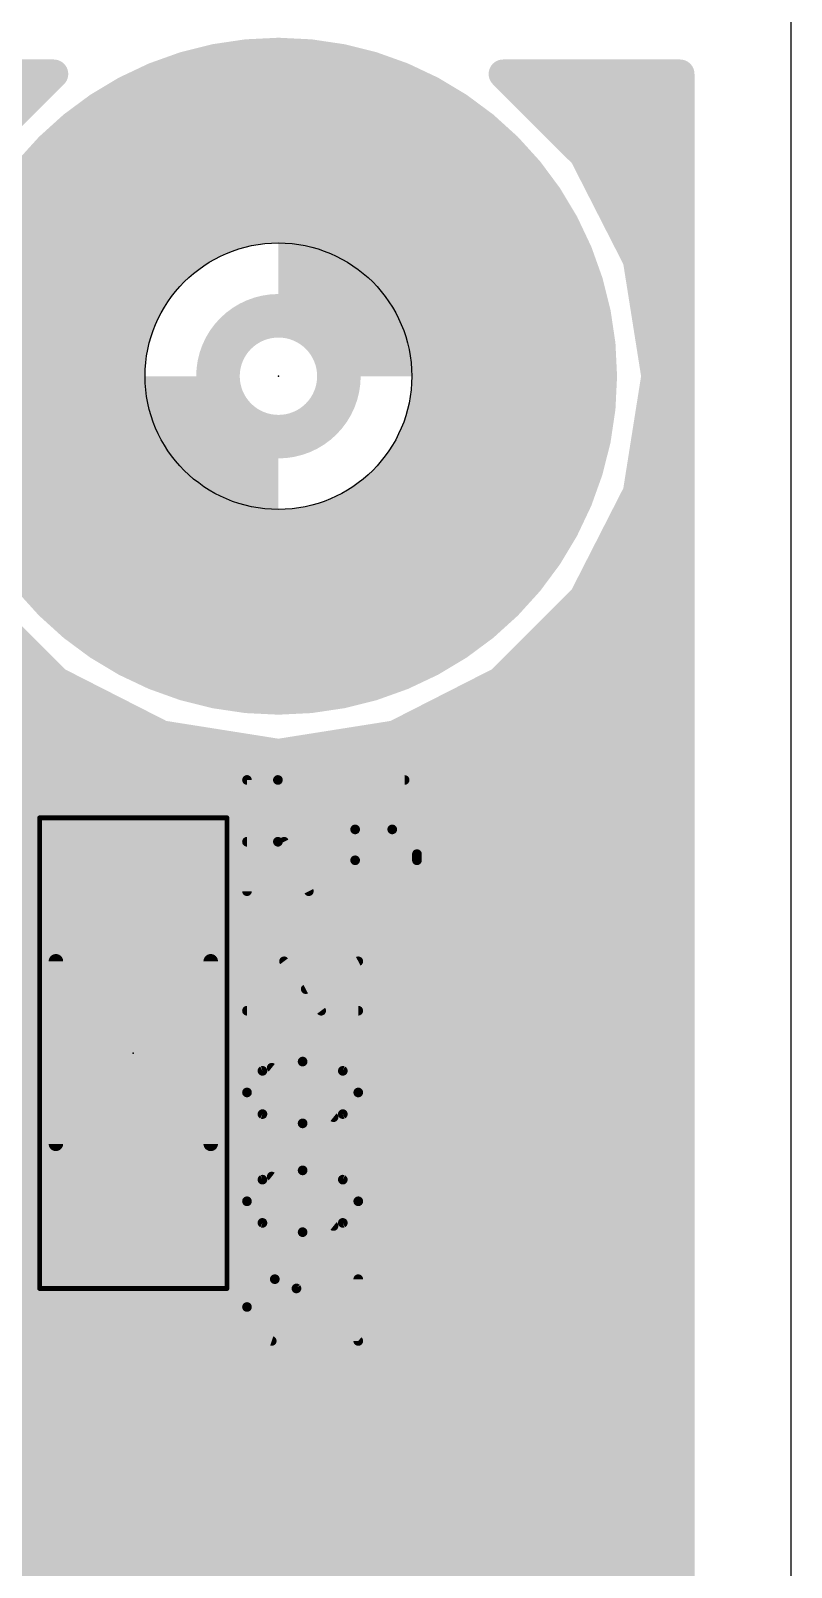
# Model space of a CAD drawing. Extents: x 1.3 to 54.7, y -2.9 to 42.9.
# Drawn here: x 46.67 to 54.66, y 18.6 to 34.74 of the extents above; entities that cross this region are included whole.
import ezdxf

# ---------------------------------------------------------------- set-up
doc = ezdxf.new("R2010")
doc.units = 0
for name, color, linetype in [('1', 12, 'CONTINUOUS'), ('16', 132, 'CONTINUOUS'), ('20', 31, 'CONTINUOUS'), ('21', 253, 'CONTINUOUS'), ('23', 53, 'CONTINUOUS'), ('25', 253, 'CONTINUOUS'), ('27', 253, 'CONTINUOUS'), ('39', 12, 'CONTINUOUS'), ('40', 132, 'CONTINUOUS'), ('41', 12, 'CONTINUOUS'), ('42', 132, 'CONTINUOUS'), ('43', 110, 'CONTINUOUS'), ('51', 253, 'CONTINUOUS')]:
    doc.layers.add(name, color=color, linetype=linetype)

# ---------------------------------------------------------------- blocks, each defined once
blk = doc.blocks.new('RECT')
blk.add_solid([(-0.5, -0.5), (0.5, -0.5), (-0.5, 0.5), (0.5, 0.5)])

msp = doc.modelspace()

# ---------------------------------------------------------------- linework, layer by layer
at = {"layer": '1'}
for points, const_width in [([(47.752, 25.806, 0.4142), (45.212, 28.346)], 0.508), ([(47.879, 25.806, 1), (47.625, 25.806)], 0.254), ([(47.625, 25.806, 1), (47.879, 25.806)], 0.254), ([(47.625, 25.425, 1), (47.879, 25.425)], 0.254), ([(47.752, 22.581, 0.4142), (47.6, 22.733)], 0.508), ([(47.6, 22.86, 1), (47.6, 22.606)], 0.254), ([(47.6, 22.606, 1), (47.6, 22.86)], 0.254), ([(47.625, 22.581, 1), (47.879, 22.581)], 0.254)]:
    msp.add_lwpolyline(points, format="xyb", dxfattribs=dict(at, const_width=const_width))
at = {"layer": '1', "const_width": 0.508}
for points in [[(47.752, 25.806), (47.752, 25.425)], [(47.6, 22.733), (45.466, 22.733)]]:
    msp.add_lwpolyline(points, dxfattribs=at)
at = {"layer": '16', "const_width": 0.3048}
for points in [[(8.0747, 34.29), (46.9163, 34.29)], [(46.9163, 34.29), (46.0704, 33.444)], [(52.4816, 33.444), (51.6357, 34.29)], [(51.6357, 34.29), (53.4926, 34.29)], [(53.4926, 34.29), (53.4926, 15.2785)], [(8.2271, 34.1376), (46.7639, 34.1376)], [(51.7881, 34.1376), (53.4926, 34.1376)], [(52.0929, 33.8328), (53.4926, 33.8328)], [(52.3977, 33.528), (53.4926, 33.528)], [(53.0445, 32.3394), (52.4816, 33.444)], [(52.4816, 33.444), (52.4816, 33.444)], [(52.5942, 33.2232), (53.4926, 33.2232)], [(52.7495, 32.9184), (53.4926, 32.9184)], [(52.9048, 32.6136), (53.4926, 32.6136)], [(53.2384, 31.115), (53.0445, 32.3394)], [(53.0445, 32.3394), (53.0445, 32.3394)], [(53.0493, 32.3088), (53.4926, 32.3088)], [(53.0976, 32.004), (53.4926, 32.004)], [(53.1459, 31.6992), (53.4926, 31.6992)], [(53.1941, 31.3944), (53.4926, 31.3944)], [(53.0445, 29.8906), (53.2384, 31.115)], [(53.2344, 31.0896), (53.4926, 31.0896)], [(53.1861, 30.7848), (53.4926, 30.7848)], [(53.1378, 30.48), (53.4926, 30.48)], [(53.0895, 30.1752), (53.4926, 30.1752)], [(52.4816, 28.786), (53.0445, 29.8906)], [(53.0445, 29.8906), (53.0445, 29.8906)], [(53.0342, 29.8704), (53.4926, 29.8704)], [(52.8789, 29.5656), (53.4926, 29.5656)], [(52.7236, 29.2608), (53.4926, 29.2608)], [(52.5683, 28.956), (53.4926, 28.956)], [(46.0704, 28.786), (46.947, 27.9093)], [(51.605, 27.9093), (52.4816, 28.786)], [(52.4816, 28.786), (52.4816, 28.786)], [(52.3469, 28.6512), (53.4926, 28.6512)], [(52.0421, 28.3464), (53.4926, 28.3464)], [(40.5304, 28.0416), (46.8147, 28.0416)], [(51.7373, 28.0416), (53.4926, 28.0416)], [(46.947, 27.9093), (46.947, 27.9093)], [(46.947, 27.9093), (48.0516, 27.3465)], [(50.5004, 27.3465), (51.605, 27.9093)], [(40.5304, 27.7368), (47.2856, 27.7368)], [(51.2664, 27.7368), (53.4926, 27.7368)], [(40.4156, 27.432), (47.8838, 27.432)], [(48.0516, 27.3465), (49.276, 27.1526)], [(49.276, 27.1526), (50.5004, 27.3465)], [(50.6682, 27.432), (53.4926, 27.432)], [(40.1983, 27.1272), (53.4926, 27.1272)], [(39.7815, 26.8224), (53.4926, 26.8224)], [(39.7041, 26.5176), (53.4926, 26.5176)], [(40.1983, 26.2128), (53.4926, 26.2128)], [(40.4156, 25.908), (53.4926, 25.908)], [(40.5304, 25.6032), (53.4926, 25.6032)], [(40.5304, 25.2984), (53.4926, 25.2984)], [(40.4577, 24.9936), (53.4926, 24.9936)], [(43.6038, 24.6888), (53.4926, 24.6888)], [(43.797, 24.384), (53.4926, 24.384)], [(43.8376, 24.0792), (53.4926, 24.0792)], [(43.7549, 23.7744), (53.4926, 23.7744)], [(43.5022, 23.4696), (53.4926, 23.4696)], [(40.4998, 23.1648), (53.4926, 23.1648)], [(40.5304, 22.86), (53.4926, 22.86)], [(40.4998, 22.5552), (53.4926, 22.5552)], [(40.3735, 22.2504), (53.4926, 22.2504)], [(40.0967, 21.9456), (53.4926, 21.9456)], [(38.1762, 21.6408), (53.4926, 21.6408)], [(39.9494, 21.336), (53.4926, 21.336)], [(40.2998, 21.0312), (53.4926, 21.0312)], [(40.4577, 20.7264), (53.4926, 20.7264)], [(40.5304, 20.4216), (53.4926, 20.4216)], [(40.5304, 20.1168), (53.4926, 20.1168)], [(40.4156, 19.812), (53.4926, 19.812)], [(40.1983, 19.5072), (53.4926, 19.5072)], [(39.7041, 19.2024), (53.4926, 19.2024)], [(39.7041, 18.8976), (53.4926, 18.8976)], [(40.1983, 18.5928), (53.4926, 18.5928)]]:
    msp.add_lwpolyline(points, dxfattribs=at)
at = {"layer": '16', "const_width": 0.1524}
for points in [[(46.9702, 34.2361, 1), (46.8624, 34.3439)], [(46.9163, 34.2138, 1), (46.9163, 34.3662)], [(51.6896, 34.3439, 1), (51.5818, 34.2361)], [(51.6357, 34.3662, 1), (51.6357, 34.2138)], [(53.5688, 34.29, 1), (53.4164, 34.29)], [(53.4926, 34.2138, 1), (53.4926, 34.3662)], [(46.7639, 34.0614, 1), (46.7639, 34.2138)], [(51.7881, 34.2138, 1), (51.7881, 34.0614)], [(53.4926, 34.0614, 1), (53.4926, 34.2138)], [(52.0929, 33.909, 1), (52.0929, 33.7566)], [(53.4926, 33.7566, 1), (53.4926, 33.909)], [(52.3977, 33.6042, 1), (52.3977, 33.4518)], [(52.5578, 33.444, 1), (52.4054, 33.444)], [(52.5495, 33.4786, 1), (52.4138, 33.4094)], [(53.4926, 33.4518, 1), (53.4926, 33.6042)], [(52.4054, 33.444, 1), (52.5578, 33.444)], [(52.4278, 33.3902, 1), (52.5355, 33.4979)], [(52.5942, 33.2994, 1), (52.5942, 33.147)], [(53.4926, 33.147, 1), (53.4926, 33.2994)], [(52.7495, 32.9946, 1), (52.7495, 32.8422)], [(53.4926, 32.8422, 1), (53.4926, 32.9946)], [(52.9048, 32.6898, 1), (52.9048, 32.5374)], [(53.4926, 32.5374, 1), (53.4926, 32.6898)], [(53.1197, 32.3514, 1), (52.9692, 32.3275)], [(53.1207, 32.3394, 1), (52.9683, 32.3394)], [(53.0493, 32.385, 1), (53.0493, 32.2326)], [(52.9766, 32.3049, 1), (53.1124, 32.374)], [(53.4926, 32.2326, 1), (53.4926, 32.385)], [(52.9683, 32.3394, 1), (53.1207, 32.3394)], [(53.0976, 32.0802, 1), (53.0976, 31.9278)], [(53.4926, 31.9278, 1), (53.4926, 32.0802)], [(53.1459, 31.7754, 1), (53.1459, 31.623)], [(53.4926, 31.623, 1), (53.4926, 31.7754)], [(53.1941, 31.4706, 1), (53.1941, 31.3182)], [(53.4926, 31.3182, 1), (53.4926, 31.4706)], [(53.2344, 31.1658, 1), (53.2344, 31.0134)], [(53.3137, 31.1031, 1), (53.1631, 31.1269)], [(53.1631, 31.1031, 1), (53.3137, 31.1269)], [(53.4926, 31.0134, 1), (53.4926, 31.1658)], [(53.1861, 30.861, 1), (53.1861, 30.7086)], [(53.4926, 30.7086, 1), (53.4926, 30.861)], [(53.1378, 30.5562, 1), (53.1378, 30.4038)], [(53.4926, 30.4038, 1), (53.4926, 30.5562)], [(53.0895, 30.2514, 1), (53.0895, 30.099)], [(53.4926, 30.099, 1), (53.4926, 30.2514)], [(53.1207, 29.8906, 1), (52.9683, 29.8906)], [(53.1124, 29.856, 1), (52.9766, 29.9251)], [(53.0342, 29.9466, 1), (53.0342, 29.7942)], [(52.9692, 29.9025, 1), (53.1197, 29.8786)], [(52.9683, 29.8906, 1), (53.1207, 29.8906)], [(53.4926, 29.7942, 1), (53.4926, 29.9466)], [(52.8789, 29.6418, 1), (52.8789, 29.4894)], [(53.4926, 29.4894, 1), (53.4926, 29.6418)], [(52.7236, 29.337, 1), (52.7236, 29.1846)], [(53.4926, 29.1846, 1), (53.4926, 29.337)], [(52.5683, 29.0322, 1), (52.5683, 28.8798)], [(53.4926, 28.8798, 1), (53.4926, 29.0322)], [(52.5578, 28.786, 1), (52.4054, 28.786)], [(52.4138, 28.8206, 1), (52.5495, 28.7514)], [(52.5355, 28.7321, 1), (52.4278, 28.8398)], [(52.3469, 28.7274, 1), (52.3469, 28.575)], [(52.4054, 28.786, 1), (52.5578, 28.786)], [(53.4926, 28.575, 1), (53.4926, 28.7274)], [(52.0421, 28.4226, 1), (52.0421, 28.2702)], [(53.4926, 28.2702, 1), (53.4926, 28.4226)], [(46.8147, 27.9654, 1), (46.8147, 28.1178)], [(51.7373, 28.1178, 1), (51.7373, 27.9654)], [(53.4926, 27.9654, 1), (53.4926, 28.1178)], [(46.947, 27.9855, 1), (46.947, 27.8331)], [(46.9816, 27.9772, 1), (46.9124, 27.8415)], [(46.8931, 27.8555, 1), (47.0008, 27.9632)], [(46.947, 27.8331, 1), (46.947, 27.9855)], [(51.5512, 27.9632, 1), (51.6589, 27.8555)], [(51.6396, 27.8415, 1), (51.5704, 27.9772)], [(47.2856, 27.6606, 1), (47.2856, 27.813)], [(51.2664, 27.813, 1), (51.2664, 27.6606)], [(53.4926, 27.6606, 1), (53.4926, 27.813)], [(47.8838, 27.3558, 1), (47.8838, 27.5082)], [(48.0635, 27.4218, 1), (48.0396, 27.2713)], [(48.017, 27.2786, 1), (48.0861, 27.4144)], [(50.4659, 27.4144, 1), (50.535, 27.2786)], [(50.5124, 27.2713, 1), (50.4885, 27.4218)], [(50.6682, 27.5082, 1), (50.6682, 27.3558)], [(53.4926, 27.3558, 1), (53.4926, 27.5082)], [(49.2641, 27.2279, 1), (49.2879, 27.0773)], [(49.2641, 27.0773, 1), (49.2879, 27.2279)], [(53.4926, 27.051, 1), (53.4926, 27.2034)], [(53.4926, 26.7462, 1), (53.4926, 26.8986)], [(53.4926, 26.4414, 1), (53.4926, 26.5938)], [(53.4926, 26.1366, 1), (53.4926, 26.289)], [(53.4926, 25.8318, 1), (53.4926, 25.9842)], [(53.4926, 25.527, 1), (53.4926, 25.6794)], [(53.4926, 25.2222, 1), (53.4926, 25.3746)], [(53.4926, 24.9174, 1), (53.4926, 25.0698)], [(53.4926, 24.6126, 1), (53.4926, 24.765)], [(53.4926, 24.3078, 1), (53.4926, 24.4602)], [(53.4926, 24.003, 1), (53.4926, 24.1554)], [(53.4926, 23.6982, 1), (53.4926, 23.8506)], [(53.4926, 23.3934, 1), (53.4926, 23.5458)], [(53.4926, 23.0886, 1), (53.4926, 23.241)], [(53.4926, 22.7838, 1), (53.4926, 22.9362)], [(53.4926, 22.479, 1), (53.4926, 22.6314)], [(53.4926, 22.1742, 1), (53.4926, 22.3266)], [(53.4926, 21.8694, 1), (53.4926, 22.0218)], [(53.4926, 21.5646, 1), (53.4926, 21.717)], [(53.4926, 21.2598, 1), (53.4926, 21.4122)], [(53.4926, 20.955, 1), (53.4926, 21.1074)], [(53.4926, 20.6502, 1), (53.4926, 20.8026)], [(53.4926, 20.3454, 1), (53.4926, 20.4978)], [(53.4926, 20.0406, 1), (53.4926, 20.193)], [(53.4926, 19.7358, 1), (53.4926, 19.8882)], [(53.4926, 19.431, 1), (53.4926, 19.5834)], [(53.4926, 19.1262, 1), (53.4926, 19.2786)], [(53.4926, 18.8214, 1), (53.4926, 18.9738)], [(53.4926, 18.5166, 1), (53.4926, 18.669)]]:
    msp.add_lwpolyline(points, format="xyb", dxfattribs=at)
at = {"layer": '20'}
msp.add_line((54.661, 0.127), (54.661, 35.677), dxfattribs=at)
msp.add_circle((49.276, 31.115), 1.4, dxfattribs=at)
at = {"layer": '21'}
for points, const_width in [([(49.276, 28.194, 1), (49.276, 34.036, 1), (49.276, 28.194)], 0.1524), ([(49.276, 29.615, 1), (49.276, 32.615, 1), (49.276, 29.615)], 0.2032)]:
    msp.add_lwpolyline(points, format="xyb", dxfattribs=dict(at, const_width=const_width))
at = {"layer": '23'}
for p in [(49.276, 31.115), (47.752, 24.003)]:
    msp.add_point(p, dxfattribs=at)
at = {"layer": '25', "const_width": 0.1016}
for points in [[(48.9458, 25.7048), (48.9458, 26.8732)], [(48.9458, 26.8732), (49.2704, 26.8732)], [(50.0814, 26.3539), (50.4709, 26.3539)], [(50.0814, 26.0294), (50.0814, 26.3539)], [(49.2704, 26.2241), (48.9458, 26.2241)], [(49.5949, 25.7048), (49.3353, 26.2241)], [(50.7305, 26.0943), (50.7305, 26.0294)]]:
    msp.add_lwpolyline(points, dxfattribs=at)
at = {"layer": '25'}
for points, const_width in [([(48.9712, 26.8732, 1), (48.9204, 26.8732)], 0.0508), ([(48.9458, 26.8986, 1), (48.9458, 26.8478)], 0.0508), ([(49.2704, 26.2241, 1), (49.2704, 26.8732)], 0.1016), ([(49.2704, 26.8986, 1), (49.2704, 26.8478)], 0.0508), ([(49.2704, 26.8478, 1), (49.2704, 26.8986)], 0.0508), ([(50.6007, 26.8732, 0.4142), (50.0814, 26.3539)], 0.1016), ([(50.6007, 26.8478, 1), (50.6007, 26.8986)], 0.0508), ([(50.0814, 26.3793, 1), (50.0814, 26.3285)], 0.0508), ([(50.1068, 26.3539, 1), (50.056, 26.3539)], 0.0508), ([(50.056, 26.3539, 1), (50.1068, 26.3539)], 0.0508), ([(50.7305, 26.0943, 0.4142), (50.4709, 26.3539)], 0.1016), ([(50.4709, 26.3793, 1), (50.4709, 26.3285)], 0.0508), ([(50.4709, 26.3285, 1), (50.4709, 26.3793)], 0.0508), ([(48.9458, 26.2495, 1), (48.9458, 26.1987)], 0.0508), ([(49.2704, 26.2495, 1), (49.2704, 26.1987)], 0.0508), ([(49.2704, 26.1987, 1), (49.2704, 26.2495)], 0.0508), ([(49.358, 26.2354, 1), (49.3125, 26.2127)], 0.0508), ([(50.0814, 26.0294, 1), (50.7305, 26.0294)], 0.1016), ([(50.1068, 26.0294, 1), (50.056, 26.0294)], 0.0508), ([(50.056, 26.0294, 1), (50.1068, 26.0294)], 0.0508), ([(50.7559, 26.0943, 1), (50.7051, 26.0943)], 0.0508), ([(50.7051, 26.0943, 1), (50.7559, 26.0943)], 0.0508), ([(50.7559, 26.0294, 1), (50.7051, 26.0294)], 0.0508), ([(50.7051, 26.0294, 1), (50.7559, 26.0294)], 0.0508), ([(48.9204, 25.7048, 1), (48.9712, 25.7048)], 0.0508), ([(49.5722, 25.6934, 1), (49.6176, 25.7162)], 0.0508)]:
    msp.add_lwpolyline(points, format="xyb", dxfattribs=dict(at, const_width=const_width))
at = {"layer": '27'}
for points, const_width in [([(49.3556, 24.9834, 1), (49.3149, 24.953)], 0.0508), ([(50.1261, 24.9458, 1), (50.1023, 24.9906)], 0.0508), ([(49.5506, 24.6985, 1), (49.5743, 24.6537)], 0.0508), ([(48.9458, 24.4743, 1), (48.9458, 24.4235)], 0.0508), ([(49.7044, 24.4337, 1), (49.7451, 24.4642)], 0.0508), ([(50.1142, 24.4235, 1), (50.1142, 24.4743)], 0.0508), ([(49.53, 23.9147, 0.1139), (49.1081, 23.8173)], 0.1016), ([(49.2213, 23.8696, 1), (49.1896, 23.8299)], 0.0508), ([(49.9519, 23.8173, 0.1139), (49.53, 23.9147)], 0.1016), ([(49.53, 23.9401, 1), (49.53, 23.8893)], 0.0508), ([(49.53, 23.8893, 1), (49.53, 23.9401)], 0.0508), ([(49.1081, 23.8173, 0.3205), (48.9458, 23.5901)], 0.1016), ([(49.0969, 23.8401, 1), (49.1192, 23.7945)], 0.0508), ([(49.1163, 23.7933, 1), (49.0998, 23.8413)], 0.0508), ([(50.1142, 23.5901, 0.3205), (49.9519, 23.8173)], 0.1016), ([(49.9602, 23.8413, 1), (49.9437, 23.7933)], 0.0508), ([(49.9408, 23.7945, 1), (49.9631, 23.8401)], 0.0508), ([(48.9458, 23.5901, 0.3205), (49.1081, 23.3629)], 0.1016), ([(48.9712, 23.5901, 1), (48.9204, 23.5901)], 0.0508), ([(48.9204, 23.5901, 1), (48.9712, 23.5901)], 0.0508), ([(49.9519, 23.3629, 0.3205), (50.1142, 23.5901)], 0.1016), ([(50.1396, 23.5901, 1), (50.0888, 23.5901)], 0.0508), ([(50.0888, 23.5901, 1), (50.1396, 23.5901)], 0.0508), ([(49.1192, 23.3858, 1), (49.0969, 23.3401)], 0.0508), ([(49.1081, 23.3629, 0.1139), (49.53, 23.2656)], 0.1016), ([(49.0998, 23.3389, 1), (49.1163, 23.3869)], 0.0508), ([(49.53, 23.2656, 0.1139), (49.9519, 23.3629)], 0.1016), ([(49.9437, 23.3869, 1), (49.9602, 23.3389)], 0.0508), ([(49.9631, 23.3401, 1), (49.9408, 23.3858)], 0.0508), ([(49.53, 23.291, 1), (49.53, 23.2402)], 0.0508), ([(49.53, 23.2402, 1), (49.53, 23.291)], 0.0508), ([(49.8387, 23.3106, 1), (49.8704, 23.3503)], 0.0508), ([(49.53, 22.7717, 0.1139), (49.1081, 22.6743)], 0.1016), ([(49.9519, 22.6743, 0.1139), (49.53, 22.7717)], 0.1016), ([(49.53, 22.7971, 1), (49.53, 22.7463)], 0.0508), ([(49.53, 22.7463, 1), (49.53, 22.7971)], 0.0508), ([(49.1081, 22.6743, 0.3205), (48.9458, 22.4471)], 0.1016), ([(49.0969, 22.6971, 1), (49.1192, 22.6515)], 0.0508), ([(49.1163, 22.6503, 1), (49.0998, 22.6983)], 0.0508), ([(49.2213, 22.7266, 1), (49.1896, 22.6869)], 0.0508), ([(50.1142, 22.4471, 0.3205), (49.9519, 22.6743)], 0.1016), ([(49.9602, 22.6983, 1), (49.9437, 22.6503)], 0.0508), ([(49.9408, 22.6515, 1), (49.9631, 22.6971)], 0.0508), ([(48.9458, 22.4471, 0.3205), (49.1081, 22.2199)], 0.1016), ([(48.9712, 22.4471, 1), (48.9204, 22.4471)], 0.0508), ([(48.9204, 22.4471, 1), (48.9712, 22.4471)], 0.0508), ([(49.9519, 22.2199, 0.3205), (50.1142, 22.4471)], 0.1016), ([(50.1396, 22.4471, 1), (50.0888, 22.4471)], 0.0508), ([(50.0888, 22.4471, 1), (50.1396, 22.4471)], 0.0508), ([(49.1192, 22.2428, 1), (49.0969, 22.1971)], 0.0508), ([(49.1081, 22.2199, 0.1139), (49.53, 22.1226)], 0.1016), ([(49.0998, 22.1959, 1), (49.1163, 22.244)], 0.0508), ([(49.53, 22.1226, 0.1139), (49.9519, 22.2199)], 0.1016), ([(49.53, 22.148, 1), (49.53, 22.0972)], 0.0508), ([(49.53, 22.0972, 1), (49.53, 22.148)], 0.0508), ([(49.8387, 22.1676, 1), (49.8704, 22.2073)], 0.0508), ([(49.9437, 22.244, 1), (49.9602, 22.1959)], 0.0508), ([(49.9631, 22.1971, 1), (49.9408, 22.2428)], 0.0508), ([(49.2379, 21.6287, 0.4142), (48.9458, 21.3366)], 0.1016), ([(49.4651, 21.5313, 0.2053), (49.2379, 21.6287)], 0.1016), ([(49.2379, 21.6541, 1), (49.2379, 21.6033)], 0.0508), ([(49.2379, 21.6033, 1), (49.2379, 21.6541)], 0.0508), ([(50.1396, 21.6287, 1), (50.0888, 21.6287)], 0.0508), ([(49.4815, 21.5507, 1), (49.4486, 21.512)], 0.0508), ([(49.4467, 21.5138, 1), (49.4835, 21.5488)], 0.0508), ([(48.9458, 21.3366, 0.3252), (49.2054, 20.9796)], 0.1016), ([(48.9712, 21.3366, 1), (48.9204, 21.3366)], 0.0508), ([(48.9204, 21.3366, 1), (48.9712, 21.3366)], 0.0508), ([(49.1976, 20.9554, 1), (49.2133, 21.0037)], 0.0508), ([(50.0888, 20.9796, 1), (50.1396, 20.9796)], 0.0508), ([(50.0977, 20.9602, 1), (50.1307, 20.9989)], 0.0508)]:
    msp.add_lwpolyline(points, format="xyb", dxfattribs=dict(at, const_width=const_width))
at = {"layer": '27', "const_width": 0.1016}
for points in [[(49.3353, 24.9682), (49.7247, 24.4489)], [(50.1142, 24.9682), (49.5625, 24.6761)], [(50.1142, 24.4489), (48.9458, 24.4489)], [(49.8546, 23.3305), (49.2054, 23.8498)], [(49.8546, 22.1875), (49.2054, 22.7068)], [(50.1142, 20.9796), (50.1142, 21.6287)], [(49.4651, 21.5313), (50.1142, 20.9796)]]:
    msp.add_lwpolyline(points, dxfattribs=at)
at = {"layer": '39'}
for points, const_width in [([(49.276, 28.575, 1), (49.276, 33.655, 1), (49.276, 28.575)], 2.032), ([(46.7817, 26.476, 1), (46.7563, 26.476)], 0.0254), ([(46.769, 26.4887, 1), (46.769, 26.4633)], 0.0254), ([(48.7477, 26.476, 1), (48.7223, 26.476)], 0.0254), ([(48.735, 26.4633, 1), (48.735, 26.4887)], 0.0254), ([(46.769, 21.5427, 1), (46.769, 21.5173)], 0.0254), ([(46.7563, 21.53, 1), (46.7817, 21.53)], 0.0254), ([(48.7223, 21.53, 1), (48.7477, 21.53)], 0.0254), ([(48.735, 21.5173, 1), (48.735, 21.5427)], 0.0254)]:
    msp.add_lwpolyline(points, format="xyb", dxfattribs=dict(at, const_width=const_width))
at = {"layer": '39', "const_width": 0.0508}
for points in [[(46.769, 21.53), (46.769, 26.476)], [(46.769, 26.476), (48.735, 26.476)], [(48.735, 26.476), (48.735, 21.53)], [(48.735, 21.53), (46.769, 21.53)]]:
    msp.add_lwpolyline(points, dxfattribs=at)
at = {"layer": '40', "const_width": 2.032}
msp.add_lwpolyline([(49.276, 28.575, 1), (49.276, 33.655, 1), (49.276, 28.575)], format="xyb", dxfattribs=at)
at = {"layer": '41', "const_width": 2.032}
msp.add_lwpolyline([(49.276, 28.575, 1), (49.276, 33.655, 1), (49.276, 28.575)], format="xyb", dxfattribs=at)
at = {"layer": '42', "const_width": 2.032}
msp.add_lwpolyline([(49.276, 28.575, 1), (49.276, 33.655, 1), (49.276, 28.575)], format="xyb", dxfattribs=at)
at = {"layer": '43', "const_width": 2.032}
msp.add_lwpolyline([(49.276, 28.575, 1), (49.276, 33.655, 1), (49.276, 28.575)], format="xyb", dxfattribs=at)
at = {"layer": '51'}
for points, const_width in [([(51.054, 31.115, 0.4142), (49.276, 32.893)], 2.286), ([(47.498, 31.115, 0.4142), (49.276, 29.337)], 2.286), ([(49.276, 30.48, 1), (49.276, 31.75, 1), (49.276, 30.48)], 0.4572), ([(46.9773, 24.9682, 1), (46.9011, 24.9682)], 0.0762), ([(48.6029, 24.9682, 1), (48.5267, 24.9682)], 0.0762), ([(46.9011, 23.0505, 1), (46.9773, 23.0505)], 0.0762), ([(48.5267, 23.0505, 1), (48.6029, 23.0505)], 0.0762)]:
    msp.add_lwpolyline(points, format="xyb", dxfattribs=dict(at, const_width=const_width))
at = {"layer": '51', "const_width": 0.1524}
for points in [[(46.9392, 23.0505), (46.9392, 24.9682)], [(48.5648, 23.0505), (48.5648, 24.9682)]]:
    msp.add_lwpolyline(points, dxfattribs=at)

# ---------------------------------------------------------------- block references
at = {"layer": '1', "xscale": 1.6, "yscale": 1.803, "rotation": 270}
for p in [(47.752, 25.425), (47.752, 22.581)]:
    msp.add_blockref('RECT', p, dxfattribs=at)
at = {"layer": '51', "xscale": 0.7366, "yscale": 1.7526, "rotation": 270}
for p in [(47.752, 25.3238), (47.752, 22.6822)]:
    msp.add_blockref('RECT', p, dxfattribs=at)

doc.saveas('drawing.dxf')
